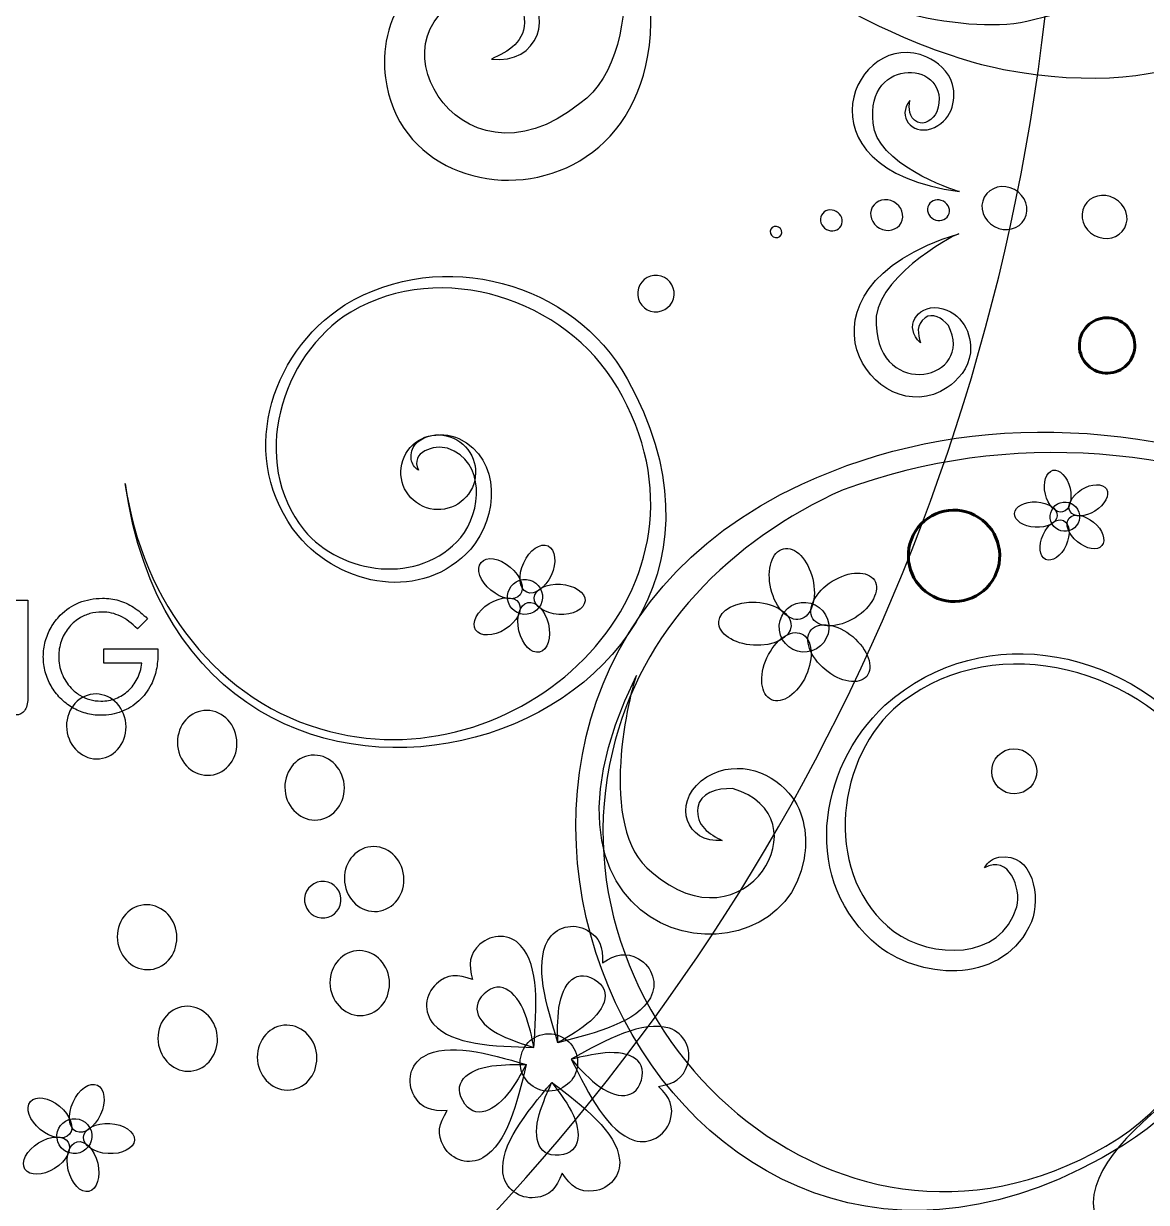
# Model space of a CAD drawing. Header units: millimetres. Extents: x -96 to 58, y -5 to 152.
# Drawn here: x 9.32 to 38.69, y 35.91 to 66.74 of the extents above; entities that cross this region are included whole.
import ezdxf

# ---------------------------------------------------------------- set-up
doc = ezdxf.new("R2010")
doc.units = ezdxf.units.MM
doc.header["$MEASUREMENT"] = 0
doc.layers.add('Capa 1', color=7, linetype='Continuous')

msp = doc.modelspace()

# ---------------------------------------------------------------- linework, layer by layer
at = {"layer": 'Capa 1', "color": 250, "lineweight": 9}
msp.add_open_spline([(-95.1806, 149.5), (-95.1806, 149.5), (57.2195, 149.5), (57.2195, 149.5), (57.2195, 149.5), (57.2195, 149.5), (57.2195, -2.9001), (57.2195, -2.9001), (57.2195, -2.9001), (57.2195, -2.9001), (-95.1806, -2.9001), (-95.1806, -2.9001), (-95.1806, -2.9001), (-95.1806, -2.9001), (-95.1806, 149.5), (-95.1806, 149.5)], degree=3, knots=[0, 0, 0, 0, 0.2, 0.2, 0.2, 0.2, 0.4, 0.4, 0.4, 0.4, 0.6, 0.6, 0.6, 0.6, 1, 1, 1, 1], dxfattribs=at)
at = {"layer": 'Capa 1', "color": 7}
msp.add_open_spline([(-18.9806, 128.6859), (11.6082, 128.6859), (36.4054, 103.8887), (36.4054, 73.2999), (36.4054, 73.2999), (36.4054, 42.7112), (11.6082, 17.9139), (-18.9806, 17.9139), (-18.9806, 17.9139), (-49.5694, 17.9139), (-74.3666, 42.7111), (-74.3666, 73.2999), (-74.3666, 73.2999), (-74.3666, 103.8888), (-49.5694, 128.6859), (-18.9806, 128.6859)], degree=3, knots=[0, 0, 0, 0, 0.2, 0.2, 0.2, 0.2, 0.4, 0.4, 0.4, 0.4, 0.6, 0.6, 0.6, 0.6, 1, 1, 1, 1], dxfattribs=at)
at = {"layer": 'Capa 1'}
for points, knots in [([(28.5522, 68.6209), (30.8117, 67.2185), (33.8133, 66.4355), (35.5639, 66.7952), (35.5639, 66.7952), (42.5487, 68.2284), (43.7646, 77.5136), (39.0615, 77.2298), (39.0615, 77.2298), (41.3793, 77.9328), (42.8242, 75.5624), (42.4718, 73.8506), (42.4718, 73.8506), (44.1614, 74.852), (44.0851, 72.739), (42.6399, 71.144), (42.6399, 71.144), (44.752, 70.8015), (43.6659, 68.3347), (40.8142, 68.3502), (40.8142, 68.3502), (42.8603, 66.5153), (39.4991, 64.6585), (34.9558, 65.546), (34.9558, 65.546), (32.9649, 65.9346), (30.4153, 67.1507), (28.5522, 68.6209)], [0, 0, 0, 0, 0.125, 0.125, 0.125, 0.125, 0.25, 0.25, 0.25, 0.25, 0.375, 0.375, 0.375, 0.375, 0.5, 0.5, 0.5, 0.5, 0.625, 0.625, 0.625, 0.625, 0.75, 0.75, 0.75, 0.75, 1, 1, 1, 1]), ([(21.5583, 65.8152), (21.9927, 66.0083), (22.4787, 66.269), (22.4212, 66.8851), (22.4212, 66.8851), (22.3768, 67.3731), (21.8201, 67.5689), (21.2861, 67.5694), (21.2861, 67.5694), (18.0846, 66.7909), (20.6473, 62.0458), (23.8762, 64.6574), (23.8762, 64.6574), (25.8438, 66.0225), (24.8387, 70.7977), (24.6632, 71.2347), (24.6632, 71.2347), (28.8655, 61.7212), (19.3706, 60.6869), (18.789, 65.3245), (18.789, 65.3245), (18.7049, 65.9956), (18.8039, 66.8785), (19.3886, 67.4996), (19.3886, 67.4996), (20.0942, 68.249), (21.3422, 68.6106), (22.351, 67.789), (22.351, 67.789), (23.2509, 66.9633), (22.7875, 65.6693), (21.5583, 65.8152)], [0, 0, 0, 0, 0.1111111, 0.1111111, 0.1111111, 0.1111111, 0.2222222, 0.2222222, 0.2222222, 0.2222222, 0.3333333, 0.3333333, 0.3333333, 0.3333333, 0.4444444, 0.4444444, 0.4444444, 0.4444444, 0.5555556, 0.5555556, 0.5555556, 0.5555556, 0.6666667, 0.6666667, 0.6666667, 0.6666667, 0.7777778, 0.7777778, 0.7777778, 0.7777778, 1, 1, 1, 1]), ([(32.504, 64.7307), (32.4763, 64.5261), (32.4627, 64.2867), (32.7037, 64.1679), (32.7037, 64.1679), (32.8947, 64.0739), (33.0935, 64.2353), (33.2148, 64.4327), (33.2148, 64.4327), (33.6542, 65.7957), (31.3147, 65.9247), (31.548, 64.1356), (31.548, 64.1356), (31.6067, 63.0966), (33.6032, 62.3838), (33.805, 62.3497), (33.805, 62.3497), (29.3275, 62.9551), (31.1018, 66.7062), (32.9506, 65.8679), (32.9506, 65.8679), (33.2188, 65.7461), (33.5233, 65.5091), (33.6201, 65.1516), (33.6201, 65.1516), (33.7377, 64.7198), (33.588, 64.1757), (33.0548, 63.9891), (33.0548, 63.9891), (32.5439, 63.8433), (32.1704, 64.3088), (32.504, 64.7307)], [0, 0, 0, 0, 0.1111111, 0.1111111, 0.1111111, 0.1111111, 0.2222222, 0.2222222, 0.2222222, 0.2222222, 0.3333333, 0.3333333, 0.3333333, 0.3333333, 0.4444444, 0.4444444, 0.4444444, 0.4444444, 0.5555556, 0.5555556, 0.5555556, 0.5555556, 0.6666667, 0.6666667, 0.6666667, 0.6666667, 0.7777778, 0.7777778, 0.7777778, 0.7777778, 1, 1, 1, 1]), ([(35.2431, 62.4009), (35.5344, 62.2419), (35.6526, 61.8973), (35.5075, 61.6305), (35.5075, 61.6305), (35.3626, 61.3642), (35.0087, 61.2762), (34.7173, 61.4348), (34.7173, 61.4348), (34.4261, 61.593), (34.3075, 61.9379), (34.4529, 62.2043), (34.4529, 62.2043), (34.5981, 62.4715), (34.9517, 62.5589), (35.2431, 62.4009)], [0, 0, 0, 0, 0.2, 0.2, 0.2, 0.2, 0.4, 0.4, 0.4, 0.4, 0.6, 0.6, 0.6, 0.6, 1, 1, 1, 1]), ([(37.8602, 62.1691), (38.1513, 62.0105), (38.2693, 61.6657), (38.1239, 61.3993), (38.1239, 61.3993), (37.979, 61.1326), (37.6254, 61.0444), (37.3341, 61.2032), (37.3341, 61.2032), (37.0427, 61.3618), (36.9248, 61.7064), (37.0698, 61.9734), (37.0698, 61.9734), (37.2148, 62.2399), (37.5687, 62.3274), (37.8602, 62.1691)], [0, 0, 0, 0, 0.2, 0.2, 0.2, 0.2, 0.4, 0.4, 0.4, 0.4, 0.6, 0.6, 0.6, 0.6, 1, 1, 1, 1]), ([(32.0873, 62.0798), (32.2947, 61.9667), (32.3794, 61.7207), (32.2755, 61.5298), (32.2755, 61.5298), (32.172, 61.3398), (31.9195, 61.2771), (31.7117, 61.3898), (31.7117, 61.3898), (31.5039, 61.5035), (31.4194, 61.7493), (31.5228, 61.9396), (31.5228, 61.9396), (31.6268, 62.1304), (31.8791, 62.1929), (32.0873, 62.0798)], [0, 0, 0, 0, 0.2, 0.2, 0.2, 0.2, 0.4, 0.4, 0.4, 0.4, 0.6, 0.6, 0.6, 0.6, 1, 1, 1, 1]), ([(33.382, 62.097), (33.5233, 62.0205), (33.5806, 61.8532), (33.5104, 61.7233), (33.5104, 61.7233), (33.4402, 61.5936), (33.2683, 61.5513), (33.1269, 61.6279), (33.1269, 61.6279), (32.9857, 61.7053), (32.928, 61.8724), (32.9984, 62.0018), (32.9984, 62.0018), (33.0688, 62.1314), (33.2406, 62.1738), (33.382, 62.097)], [0, 0, 0, 0, 0.2, 0.2, 0.2, 0.2, 0.4, 0.4, 0.4, 0.4, 0.6, 0.6, 0.6, 0.6, 1, 1, 1, 1]), ([(30.579, 61.8307), (30.7203, 61.7538), (30.7778, 61.5865), (30.7074, 61.4568), (30.7074, 61.4568), (30.6368, 61.3275), (30.4653, 61.2845), (30.3239, 61.3618), (30.3239, 61.3618), (30.1826, 61.4386), (30.1247, 61.6059), (30.1954, 61.7353), (30.1954, 61.7353), (30.2659, 61.8651), (30.4376, 61.9076), (30.579, 61.8307)], [0, 0, 0, 0, 0.2, 0.2, 0.2, 0.2, 0.4, 0.4, 0.4, 0.4, 0.6, 0.6, 0.6, 0.6, 1, 1, 1, 1]), ([(29.0719, 61.42), (29.1484, 61.3781), (29.1794, 61.2877), (29.1413, 61.2182), (29.1413, 61.2182), (29.1033, 61.1481), (29.0105, 61.1251), (28.9341, 61.1666), (28.9341, 61.1666), (28.8581, 61.2082), (28.8271, 61.2982), (28.8652, 61.3684), (28.8652, 61.3684), (28.9033, 61.4384), (28.9954, 61.4611), (29.0719, 61.42)], [0, 0, 0, 0, 0.2, 0.2, 0.2, 0.2, 0.4, 0.4, 0.4, 0.4, 0.6, 0.6, 0.6, 0.6, 1, 1, 1, 1]), ([(32.7836, 58.3937), (32.7167, 58.6136), (32.6578, 58.8742), (32.9017, 59.0485), (32.9017, 59.0485), (33.0941, 59.1868), (33.3421, 59.045), (33.5116, 58.8498), (33.5116, 58.8498), (34.2413, 57.4313), (31.6931, 56.8656), (31.6249, 58.8751), (31.6249, 58.8751), (31.5009, 60.0275), (33.5674, 61.1732), (33.7826, 61.2474), (33.7826, 61.2474), (28.9698, 59.7698), (31.6001, 55.9676), (33.4815, 57.2248), (33.4815, 57.2248), (33.7538, 57.4067), (34.0454, 57.7228), (34.0877, 58.1335), (34.0877, 58.1335), (34.1382, 58.6293), (33.8753, 59.2005), (33.2549, 59.3092), (33.2549, 59.3092), (32.6674, 59.3771), (32.3405, 58.7969), (32.7836, 58.3937)], [0, 0, 0, 0, 0.1111111, 0.1111111, 0.1111111, 0.1111111, 0.2222222, 0.2222222, 0.2222222, 0.2222222, 0.3333333, 0.3333333, 0.3333333, 0.3333333, 0.4444444, 0.4444444, 0.4444444, 0.4444444, 0.5555556, 0.5555556, 0.5555556, 0.5555556, 0.6666667, 0.6666667, 0.6666667, 0.6666667, 0.7777778, 0.7777778, 0.7777778, 0.7777778, 1, 1, 1, 1]), ([(19.6512, 55.0658), (19.4234, 55.536), (20.0661, 55.7406), (20.4146, 55.6347), (20.4146, 55.6347), (21.4176, 55.2899), (21.3073, 53.977), (20.7586, 53.3002), (20.7586, 53.3002), (19.6766, 52.0448), (17.6451, 52.3225), (16.6586, 53.4957), (16.6586, 53.4957), (15.2236, 55.3056), (16.0363, 58.0442), (17.8803, 59.1999), (17.8803, 59.1999), (20.2602, 60.5988), (23.4941, 59.5422), (24.8547, 57.2297), (24.8547, 57.2297), (27.8976, 52.0438), (22.3937, 46.8965), (17.33, 48.2328), (17.33, 48.2328), (14.429, 48.9526), (12.41, 51.6334), (11.9836, 54.7108), (11.9836, 54.7108), (13.6639, 42.7724), (30.3431, 48.0488), (25.1094, 57.4564), (25.1094, 57.4564), (23.6992, 59.9912), (20.2755, 60.9256), (17.729, 59.3859), (17.729, 59.3859), (15.707, 58.084), (14.9194, 55.3362), (16.5018, 53.3523), (16.5018, 53.3523), (17.6392, 52.0063), (19.7615, 51.6039), (21.02, 52.9994), (21.02, 52.9994), (21.7321, 53.8378), (21.8436, 55.34), (20.7079, 55.8958), (20.7079, 55.8958), (20.2693, 56.0935), (19.3969, 56.003), (19.4648, 55.3471), (19.4648, 55.3471), (19.4832, 55.2261), (19.5437, 55.1272), (19.6512, 55.0658)], [0, 0, 0, 0, 0.0666667, 0.0666667, 0.0666667, 0.0666667, 0.1333333, 0.1333333, 0.1333333, 0.1333333, 0.2, 0.2, 0.2, 0.2, 0.2666667, 0.2666667, 0.2666667, 0.2666667, 0.3333333, 0.3333333, 0.3333333, 0.3333333, 0.4, 0.4, 0.4, 0.4, 0.4666667, 0.4666667, 0.4666667, 0.4666667, 0.5333333, 0.5333333, 0.5333333, 0.5333333, 0.6, 0.6, 0.6, 0.6, 0.6666667, 0.6666667, 0.6666667, 0.6666667, 0.7333333, 0.7333333, 0.7333333, 0.7333333, 0.8, 0.8, 0.8, 0.8, 0.8666667, 0.8666667, 0.8666667, 0.8666667, 1, 1, 1, 1]), ([(25.3868, 59.7257), (25.4109, 59.9885), (25.6429, 60.1821), (25.9059, 60.1583), (25.9059, 60.1583), (26.1687, 60.1345), (26.3624, 59.9022), (26.3386, 59.6389), (26.3386, 59.6389), (26.3146, 59.3763), (26.0822, 59.1827), (25.8195, 59.2065), (25.8195, 59.2065), (25.5569, 59.2302), (25.3632, 59.4626), (25.3868, 59.7257)], [0, 0, 0, 0, 0.2, 0.2, 0.2, 0.2, 0.4, 0.4, 0.4, 0.4, 0.6, 0.6, 0.6, 0.6, 1, 1, 1, 1]), ([(57.2195, 42.4487), (48.8294, 54.3333), (37.9067, 58.4929), (29.6814, 54.7006), (29.6814, 54.7006), (17.486, 49.04), (26.0796, 29.9416), (38.0956, 37.4128), (38.0956, 37.4128), (41.5221, 39.543), (42.6433, 44.2145), (40.3228, 47.6426), (40.3228, 47.6426), (38.3702, 50.359), (34.4967, 51.257), (31.8534, 48.918), (31.8534, 48.918), (30.0645, 47.2414), (29.6565, 44.2641), (31.6845, 42.6156), (31.6845, 42.6156), (32.8994, 41.6862), (34.9947, 41.6376), (35.687, 43.2541), (35.687, 43.2541), (35.9304, 43.8787), (35.742, 45.0841), (34.8353, 44.9436), (34.8353, 44.9436), (34.6684, 44.909), (34.535, 44.8179), (34.4575, 44.6633), (34.4575, 44.6633), (35.095, 45.0143), (35.4254, 44.1353), (35.3032, 43.6439), (35.3032, 43.6439), (34.8951, 42.2258), (33.0634, 42.2859), (32.0831, 42.9999), (32.0831, 42.9999), (30.2624, 44.4141), (30.5174, 47.3559), (32.0771, 48.8106), (32.0771, 48.8106), (34.489, 50.9336), (38.3669, 50.0015), (40.1033, 47.5222), (40.1033, 47.5222), (42.2175, 44.3148), (41.0881, 39.6474), (37.9717, 37.5926), (37.9717, 37.5926), (30.8031, 33.0315), (22.9663, 40.4731), (24.7279, 47.7039), (24.7279, 47.7039), (25.4444, 50.8685), (27.8297, 53.2447), (30.7572, 54.5483), (30.7572, 54.5483), (39.4229, 57.7246), (49.5441, 53.1005), (57.2195, 41.3661), (57.2195, 41.3661), (57.2195, 41.3661), (57.2195, 42.4487), (57.2195, 42.4487)], [0, 0, 0, 0, 0.0555556, 0.0555556, 0.0555556, 0.0555556, 0.1111111, 0.1111111, 0.1111111, 0.1111111, 0.1666667, 0.1666667, 0.1666667, 0.1666667, 0.2222222, 0.2222222, 0.2222222, 0.2222222, 0.2777778, 0.2777778, 0.2777778, 0.2777778, 0.3333333, 0.3333333, 0.3333333, 0.3333333, 0.3888889, 0.3888889, 0.3888889, 0.3888889, 0.4444444, 0.4444444, 0.4444444, 0.4444444, 0.5, 0.5, 0.5, 0.5, 0.5555556, 0.5555556, 0.5555556, 0.5555556, 0.6111111, 0.6111111, 0.6111111, 0.6111111, 0.6666667, 0.6666667, 0.6666667, 0.6666667, 0.7222222, 0.7222222, 0.7222222, 0.7222222, 0.7777778, 0.7777778, 0.7777778, 0.7777778, 0.8333333, 0.8333333, 0.8333333, 0.8333333, 0.8888889, 0.8888889, 0.8888889, 0.8888889, 1, 1, 1, 1]), ([(21.0159, 54.5235), (21.2844, 54.9918), (21.1221, 55.5889), (20.6536, 55.8571), (20.6536, 55.8571), (20.1861, 56.1259), (19.5884, 55.9636), (19.3202, 55.4956), (19.3202, 55.4956), (19.0519, 55.0275), (19.2134, 54.4298), (19.6817, 54.1617), (19.6817, 54.1617), (20.1502, 53.8932), (20.7474, 54.0551), (21.0159, 54.5235)], [0, 0, 0, 0, 0.2, 0.2, 0.2, 0.2, 0.4, 0.4, 0.4, 0.4, 0.6, 0.6, 0.6, 0.6, 1, 1, 1, 1]), ([(36.2433, 55.0593), (36.0651, 55.0173), (35.9784, 54.7395), (36.0493, 54.4393), (36.0493, 54.4393), (36.1207, 54.139), (36.3229, 53.9298), (36.5012, 53.9722), (36.5012, 53.9722), (36.6796, 54.0146), (36.7656, 54.2921), (36.6947, 54.5921), (36.6947, 54.5921), (36.6237, 54.8922), (36.4214, 55.1015), (36.2433, 55.0593)], [0, 0, 0, 0, 0.2, 0.2, 0.2, 0.2, 0.4, 0.4, 0.4, 0.4, 0.6, 0.6, 0.6, 0.6, 1, 1, 1, 1]), ([(37.6459, 54.5712), (37.5491, 54.7264), (37.2577, 54.7197), (36.9963, 54.5564), (36.9963, 54.5564), (36.7351, 54.3926), (36.6013, 54.1342), (36.6984, 53.9791), (36.6984, 53.9791), (36.7959, 53.8237), (37.0859, 53.8305), (37.3478, 53.9939), (37.3478, 53.9939), (37.6098, 54.1572), (37.7427, 54.4158), (37.6459, 54.5712)], [0, 0, 0, 0, 0.2, 0.2, 0.2, 0.2, 0.4, 0.4, 0.4, 0.4, 0.6, 0.6, 0.6, 0.6, 1, 1, 1, 1]), ([(36.4395, 54.2115), (36.2383, 54.1446), (36.1297, 53.927), (36.1964, 53.7258), (36.1964, 53.7258), (36.2638, 53.5248), (36.4814, 53.4164), (36.6826, 53.483), (36.6826, 53.483), (36.8837, 53.5506), (36.9923, 53.7684), (36.925, 53.9691), (36.925, 53.9691), (36.8583, 54.1706), (36.6406, 54.279), (36.4395, 54.2115)], [0, 0, 0, 0, 0.2, 0.2, 0.2, 0.2, 0.4, 0.4, 0.4, 0.4, 0.6, 0.6, 0.6, 0.6, 1, 1, 1, 1]), ([(35.2443, 53.9335), (35.2344, 53.7508), (35.4749, 53.5879), (35.7828, 53.5692), (35.7828, 53.5692), (36.0908, 53.5515), (36.3486, 53.6848), (36.3598, 53.8674), (36.3598, 53.8674), (36.3708, 54.0503), (36.1297, 54.2132), (35.8212, 54.2318), (35.8212, 54.2318), (35.5139, 54.2499), (35.2554, 54.1162), (35.2443, 53.9335)], [0, 0, 0, 0, 0.2, 0.2, 0.2, 0.2, 0.4, 0.4, 0.4, 0.4, 0.6, 0.6, 0.6, 0.6, 1, 1, 1, 1]), ([(36.0572, 52.7293), (36.2237, 52.6531), (36.4626, 52.8185), (36.5911, 53.0993), (36.5911, 53.0993), (36.7194, 53.3796), (36.6884, 53.6691), (36.5218, 53.7452), (36.5218, 53.7452), (36.3555, 53.8213), (36.1163, 53.6559), (35.988, 53.3751), (35.988, 53.3751), (35.8596, 53.0944), (35.8907, 52.8054), (36.0572, 52.7293)], [0, 0, 0, 0, 0.2, 0.2, 0.2, 0.2, 0.4, 0.4, 0.4, 0.4, 0.6, 0.6, 0.6, 0.6, 1, 1, 1, 1]), ([(37.527, 53.0894), (37.6446, 53.2296), (37.5478, 53.504), (37.3111, 53.7018), (37.3111, 53.7018), (37.0747, 53.8996), (36.7871, 53.9459), (36.6695, 53.805), (36.6695, 53.805), (36.5523, 53.6648), (36.6489, 53.3901), (36.8859, 53.1929), (36.8859, 53.1929), (37.1227, 52.9948), (37.4096, 52.9482), (37.527, 53.0894)], [0, 0, 0, 0, 0.2, 0.2, 0.2, 0.2, 0.4, 0.4, 0.4, 0.4, 0.6, 0.6, 0.6, 0.6, 1, 1, 1, 1]), ([(23.0404, 53.081), (22.8419, 53.1723), (22.5568, 52.9745), (22.404, 52.6405), (22.404, 52.6405), (22.251, 52.306), (22.2878, 51.9613), (22.4866, 51.8703), (22.4866, 51.8703), (22.6849, 51.7797), (22.9695, 51.9771), (23.1229, 52.3114), (23.1229, 52.3114), (23.2758, 52.6458), (23.2391, 52.9903), (23.0404, 53.081)], [0, 0, 0, 0, 0.2, 0.2, 0.2, 0.2, 0.4, 0.4, 0.4, 0.4, 0.6, 0.6, 0.6, 0.6, 1, 1, 1, 1]), ([(29.1993, 53.0104), (28.8971, 52.9391), (28.7501, 52.4682), (28.8706, 51.9593), (28.8706, 51.9593), (28.9908, 51.4506), (29.3342, 51.0962), (29.6359, 51.1678), (29.6359, 51.1678), (29.9382, 51.2393), (30.0856, 51.7098), (29.9644, 52.2187), (29.9644, 52.2187), (29.8443, 52.7275), (29.5011, 53.0818), (29.1993, 53.0104)], [0, 0, 0, 0, 0.2, 0.2, 0.2, 0.2, 0.4, 0.4, 0.4, 0.4, 0.6, 0.6, 0.6, 0.6, 1, 1, 1, 1]), ([(21.2885, 52.6523), (21.1486, 52.4849), (21.2637, 52.158), (21.546, 51.9222), (21.546, 51.9222), (21.8281, 51.6867), (22.1702, 51.6316), (22.3104, 51.7991), (22.3104, 51.7991), (22.4501, 51.9665), (22.3347, 52.2931), (22.0528, 52.5292), (22.0528, 52.5292), (21.7708, 52.7644), (21.428, 52.82), (21.2885, 52.6523)], [0, 0, 0, 0, 0.2, 0.2, 0.2, 0.2, 0.4, 0.4, 0.4, 0.4, 0.6, 0.6, 0.6, 0.6, 1, 1, 1, 1]), ([(31.577, 52.1831), (31.4125, 52.4465), (30.9192, 52.435), (30.4759, 52.1582), (30.4759, 52.1582), (30.0323, 51.881), (29.8065, 51.4428), (29.9708, 51.1794), (29.9708, 51.1794), (30.135, 50.9163), (30.6281, 50.9276), (31.0717, 51.2047), (31.0717, 51.2047), (31.5154, 51.4817), (31.7418, 51.9199), (31.577, 52.1831)], [0, 0, 0, 0, 0.2, 0.2, 0.2, 0.2, 0.4, 0.4, 0.4, 0.4, 0.6, 0.6, 0.6, 0.6, 1, 1, 1, 1]), ([(22.5847, 51.3144), (22.8246, 51.3947), (22.954, 51.6537), (22.8739, 51.8935), (22.8739, 51.8935), (22.7939, 52.1331), (22.5345, 52.2624), (22.2949, 52.1826), (22.2949, 52.1826), (22.0554, 52.1022), (21.9257, 51.8429), (22.0056, 51.6033), (22.0056, 51.6033), (22.0861, 51.3639), (22.3453, 51.2345), (22.5847, 51.3144)], [0, 0, 0, 0, 0.2, 0.2, 0.2, 0.2, 0.4, 0.4, 0.4, 0.4, 0.6, 0.6, 0.6, 0.6, 1, 1, 1, 1]), ([(24.0085, 51.6466), (24.0214, 51.8641), (23.734, 52.0581), (23.367, 52.0801), (23.367, 52.0801), (23.0003, 52.1017), (22.6919, 51.9428), (22.6796, 51.7244), (22.6796, 51.7244), (22.6667, 51.5069), (22.954, 51.3128), (23.3206, 51.2908), (23.3206, 51.2908), (23.688, 51.2693), (23.9958, 51.4284), (24.0085, 51.6466)], [0, 0, 0, 0, 0.2, 0.2, 0.2, 0.2, 0.4, 0.4, 0.4, 0.4, 0.6, 0.6, 0.6, 0.6, 1, 1, 1, 1]), ([(21.1472, 50.8862), (21.2625, 50.7011), (21.6092, 50.709), (21.9209, 50.9036), (21.9209, 50.9036), (22.2326, 51.0985), (22.3916, 51.4067), (22.276, 51.5916), (22.276, 51.5916), (22.1602, 51.7769), (21.8139, 51.7691), (21.5018, 51.5741), (21.5018, 51.5741), (21.1902, 51.3795), (21.0311, 51.0713), (21.1472, 50.8862)], [0, 0, 0, 0, 0.2, 0.2, 0.2, 0.2, 0.4, 0.4, 0.4, 0.4, 0.6, 0.6, 0.6, 0.6, 1, 1, 1, 1]), ([(22.8184, 50.3046), (23.0309, 50.355), (23.1338, 50.6858), (23.0497, 51.0432), (23.0497, 51.0432), (22.9647, 51.4011), (22.7234, 51.65), (22.511, 51.5996), (22.511, 51.5996), (22.2988, 51.5499), (22.1953, 51.219), (22.2801, 50.8609), (22.2801, 50.8609), (22.365, 50.5032), (22.6061, 50.2542), (22.8184, 50.3046)], [0, 0, 0, 0, 0.2, 0.2, 0.2, 0.2, 0.4, 0.4, 0.4, 0.4, 0.6, 0.6, 0.6, 0.6, 1, 1, 1, 1]), ([(27.5063, 51.1016), (27.4878, 50.7921), (27.8961, 50.5155), (28.4184, 50.4852), (28.4184, 50.4852), (28.9404, 50.4543), (29.3783, 50.6806), (29.397, 50.9906), (29.397, 50.9906), (29.4154, 51.3007), (29.0066, 51.5764), (28.4845, 51.6076), (28.4845, 51.6076), (27.9628, 51.6383), (27.5244, 51.4116), (27.5063, 51.1016)], [0, 0, 0, 0, 0.2, 0.2, 0.2, 0.2, 0.4, 0.4, 0.4, 0.4, 0.6, 0.6, 0.6, 0.6, 1, 1, 1, 1]), ([(29.5316, 51.5739), (29.1907, 51.4601), (29.0066, 51.091), (29.1201, 50.7504), (29.1201, 50.7504), (29.2345, 50.4092), (29.603, 50.2253), (29.9436, 50.3392), (29.9436, 50.3392), (30.285, 50.4531), (30.4687, 50.822), (30.3551, 51.1629), (30.3551, 51.1629), (30.2411, 51.5039), (29.872, 51.6875), (29.5316, 51.5739)], [0, 0, 0, 0, 0.2, 0.2, 0.2, 0.2, 0.4, 0.4, 0.4, 0.4, 0.6, 0.6, 0.6, 0.6, 1, 1, 1, 1]), ([(28.8834, 49.0606), (29.1657, 48.9314), (29.5712, 49.2124), (29.7885, 49.6878), (29.7885, 49.6878), (30.0066, 50.1636), (29.9536, 50.6537), (29.6714, 50.7828), (29.6714, 50.7828), (29.3891, 50.9119), (28.9837, 50.6314), (28.7659, 50.156), (28.7659, 50.156), (28.5484, 49.6801), (28.601, 49.1898), (28.8834, 49.0606)], [0, 0, 0, 0, 0.2, 0.2, 0.2, 0.2, 0.4, 0.4, 0.4, 0.4, 0.6, 0.6, 0.6, 0.6, 1, 1, 1, 1]), ([(31.3755, 49.6707), (31.5747, 49.9088), (31.4104, 50.3739), (31.0093, 50.7092), (31.0093, 50.7092), (30.6083, 51.0445), (30.1213, 51.1231), (29.9218, 50.8847), (29.9218, 50.8847), (29.7233, 50.6463), (29.8869, 50.1812), (30.2885, 49.846), (30.2885, 49.846), (30.6897, 49.511), (31.1768, 49.432), (31.3755, 49.6707)], [0, 0, 0, 0, 0.2, 0.2, 0.2, 0.2, 0.4, 0.4, 0.4, 0.4, 0.6, 0.6, 0.6, 0.6, 1, 1, 1, 1]), ([(27.5989, 45.3774), (27.2668, 45.5414), (26.8965, 45.76), (26.9614, 46.238), (26.9614, 46.238), (27.0117, 46.6161), (27.4514, 46.7506), (27.8669, 46.7339), (27.8669, 46.7339), (30.3343, 46.0254), (28.1874, 42.4141), (25.7574, 44.5506), (25.7574, 44.5506), (24.2694, 45.6759), (25.205, 49.3607), (25.3555, 49.6956), (25.3555, 49.6956), (21.7798, 42.4244), (29.1377, 41.3156), (29.7387, 44.9066), (29.7387, 44.9066), (29.8258, 45.4266), (29.7765, 46.1169), (29.3414, 46.6189), (29.3414, 46.6189), (28.816, 47.2246), (27.8566, 47.5465), (27.0452, 46.9392), (27.0452, 46.9392), (26.3179, 46.3255), (26.6377, 45.3029), (27.5989, 45.3774)], [0, 0, 0, 0, 0.1111111, 0.1111111, 0.1111111, 0.1111111, 0.2222222, 0.2222222, 0.2222222, 0.2222222, 0.3333333, 0.3333333, 0.3333333, 0.3333333, 0.4444444, 0.4444444, 0.4444444, 0.4444444, 0.5555556, 0.5555556, 0.5555556, 0.5555556, 0.6666667, 0.6666667, 0.6666667, 0.6666667, 0.7777778, 0.7777778, 0.7777778, 0.7777778, 1, 1, 1, 1]), ([(11.9995, 48.4398), (12.0474, 47.9739), (11.7391, 47.5596), (11.3115, 47.5162), (11.3115, 47.5162), (10.8843, 47.4729), (10.4996, 47.8158), (10.4518, 48.2826), (10.4518, 48.2826), (10.4047, 48.749), (10.7125, 49.163), (11.1398, 49.2061), (11.1398, 49.2061), (11.5671, 49.2499), (11.9527, 48.9065), (11.9995, 48.4398)], [0, 0, 0, 0, 0.2, 0.2, 0.2, 0.2, 0.4, 0.4, 0.4, 0.4, 0.6, 0.6, 0.6, 0.6, 1, 1, 1, 1]), ([(14.9009, 48.0099), (14.9483, 47.5433), (14.6403, 47.1298), (14.213, 47.0863), (14.213, 47.0863), (13.7852, 47.0429), (13.4002, 47.386), (13.353, 47.8524), (13.353, 47.8524), (13.3055, 48.3192), (13.6137, 48.7327), (14.041, 48.7763), (14.041, 48.7763), (14.4684, 48.8202), (14.8535, 48.4763), (14.9009, 48.0099)], [0, 0, 0, 0, 0.2, 0.2, 0.2, 0.2, 0.4, 0.4, 0.4, 0.4, 0.6, 0.6, 0.6, 0.6, 1, 1, 1, 1]), ([(34.9178, 46.6911), (35.1917, 46.5156), (35.5562, 46.5951), (35.7316, 46.8693), (35.7316, 46.8693), (35.9075, 47.143), (35.8272, 47.5076), (35.5536, 47.683), (35.5536, 47.683), (35.28, 47.8582), (34.9151, 47.7786), (34.7394, 47.505), (34.7394, 47.505), (34.5642, 47.2311), (34.6437, 46.8662), (34.9178, 46.6911)], [0, 0, 0, 0, 0.2, 0.2, 0.2, 0.2, 0.4, 0.4, 0.4, 0.4, 0.6, 0.6, 0.6, 0.6, 1, 1, 1, 1]), ([(17.7099, 46.8406), (17.7575, 46.3741), (17.4493, 45.9601), (17.022, 45.9166), (17.022, 45.9166), (16.5947, 45.8735), (16.2092, 46.2159), (16.1618, 46.6827), (16.1618, 46.6827), (16.1145, 47.1496), (16.4222, 47.5634), (16.8497, 47.6063), (16.8497, 47.6063), (17.2774, 47.6501), (17.6623, 47.3069), (17.7099, 46.8406)], [0, 0, 0, 0, 0.2, 0.2, 0.2, 0.2, 0.4, 0.4, 0.4, 0.4, 0.6, 0.6, 0.6, 0.6, 1, 1, 1, 1]), ([(19.2665, 44.449), (19.3136, 43.9826), (19.006, 43.5686), (18.5784, 43.5251), (18.5784, 43.5251), (18.1512, 43.4813), (17.7659, 43.8247), (17.7183, 44.2913), (17.7183, 44.2913), (17.671, 44.7582), (17.9791, 45.1716), (18.4064, 45.2151), (18.4064, 45.2151), (18.8338, 45.2586), (19.2189, 44.9155), (19.2665, 44.449)], [0, 0, 0, 0, 0.2, 0.2, 0.2, 0.2, 0.4, 0.4, 0.4, 0.4, 0.6, 0.6, 0.6, 0.6, 1, 1, 1, 1]), ([(16.6726, 43.8718), (16.6966, 44.1346), (16.9291, 44.3284), (17.1923, 44.3044), (17.1923, 44.3044), (17.4555, 44.2807), (17.6488, 44.0483), (17.6248, 43.7853), (17.6248, 43.7853), (17.6011, 43.5226), (17.3686, 43.3285), (17.1059, 43.3528), (17.1059, 43.3528), (16.8432, 43.3764), (16.6488, 43.6093), (16.6726, 43.8718)], [0, 0, 0, 0, 0.2, 0.2, 0.2, 0.2, 0.4, 0.4, 0.4, 0.4, 0.6, 0.6, 0.6, 0.6, 1, 1, 1, 1]), ([(13.3279, 42.9276), (13.3755, 42.4608), (13.0673, 42.0469), (12.6398, 42.0034), (12.6398, 42.0034), (12.2126, 41.9599), (11.8276, 42.303), (11.7798, 42.7698), (11.7798, 42.7698), (11.7326, 43.2365), (12.0405, 43.6499), (12.4678, 43.6931), (12.4678, 43.6931), (12.8952, 43.7372), (13.2806, 43.394), (13.3279, 42.9276)], [0, 0, 0, 0, 0.2, 0.2, 0.2, 0.2, 0.4, 0.4, 0.4, 0.4, 0.6, 0.6, 0.6, 0.6, 1, 1, 1, 1]), ([(24.4678, 42.1754), (24.4801, 42.5904), (24.4025, 42.8448), (24.0673, 43.032), (24.0673, 43.032), (23.6976, 43.2392), (23.2368, 43.119), (23.0379, 42.7638), (23.0379, 42.7638), (22.6791, 42.1213), (22.9892, 41.1041), (23.3001, 40.0865), (23.3001, 40.0865), (24.3296, 40.3544), (25.3587, 40.6225), (25.7182, 41.2653), (25.7182, 41.2653), (25.9165, 41.62), (25.7776, 42.0758), (25.4076, 42.2828), (25.4076, 42.2828), (25.0727, 42.47), (24.8152, 42.4032), (24.4678, 42.1754)], [0, 0, 0, 0, 0.1428571, 0.1428571, 0.1428571, 0.1428571, 0.2857143, 0.2857143, 0.2857143, 0.2857143, 0.4285714, 0.4285714, 0.4285714, 0.4285714, 0.5714286, 0.5714286, 0.5714286, 0.5714286, 0.7142857, 0.7142857, 0.7142857, 0.7142857, 1, 1, 1, 1]), ([(21.0632, 41.7393), (20.9582, 42.1409), (20.9767, 42.4058), (21.2612, 42.664), (21.2612, 42.664), (21.5755, 42.9484), (22.0516, 42.9347), (22.3244, 42.6336), (22.3244, 42.6336), (22.819, 42.088), (22.7449, 41.0269), (22.6704, 39.9657), (22.6704, 39.9657), (21.6073, 39.9961), (20.544, 40.026), (20.0491, 40.5715), (20.0491, 40.5715), (19.7769, 40.873), (19.8093, 41.3483), (20.1238, 41.6325), (20.1238, 41.6325), (20.4078, 41.8908), (20.6739, 41.8832), (21.0632, 41.7393)], [0, 0, 0, 0, 0.1428571, 0.1428571, 0.1428571, 0.1428571, 0.2857143, 0.2857143, 0.2857143, 0.2857143, 0.4285714, 0.4285714, 0.4285714, 0.4285714, 0.5714286, 0.5714286, 0.5714286, 0.5714286, 0.7142857, 0.7142857, 0.7142857, 0.7142857, 1, 1, 1, 1]), ([(18.8905, 41.7264), (18.938, 41.2601), (18.6299, 40.8463), (18.2026, 40.8031), (18.2026, 40.8031), (17.7754, 40.7597), (17.3901, 41.1028), (17.3426, 41.5696), (17.3426, 41.5696), (17.2951, 42.0358), (17.6033, 42.4495), (18.0306, 42.4931), (18.0306, 42.4931), (18.4583, 42.5364), (18.8431, 42.1932), (18.8905, 41.7264)], [0, 0, 0, 0, 0.2, 0.2, 0.2, 0.2, 0.4, 0.4, 0.4, 0.4, 0.6, 0.6, 0.6, 0.6, 1, 1, 1, 1]), ([(24.2529, 41.746), (23.7131, 42.065), (23.3696, 41.5355), (23.3118, 40.8861), (23.3118, 40.8861), (23.2813, 40.5458), (23.294, 40.2227), (23.3001, 40.0865), (23.3001, 40.0865), (23.4183, 40.1577), (23.6913, 40.3106), (23.9615, 40.5049), (23.9615, 40.5049), (24.4956, 40.8892), (24.7814, 41.4333), (24.2529, 41.746)], [0, 0, 0, 0, 0.2, 0.2, 0.2, 0.2, 0.4, 0.4, 0.4, 0.4, 0.6, 0.6, 0.6, 0.6, 1, 1, 1, 1]), ([(21.3694, 41.3685), (21.8243, 41.8009), (22.2772, 41.3623), (22.4793, 40.7422), (22.4793, 40.7422), (22.5853, 40.4174), (22.6452, 40.0996), (22.6704, 39.9657), (22.6704, 39.9657), (22.5394, 40.0085), (22.2388, 40.0962), (21.9321, 40.2246), (21.9321, 40.2246), (21.3254, 40.4792), (20.9246, 40.9459), (21.3694, 41.3685)], [0, 0, 0, 0, 0.2, 0.2, 0.2, 0.2, 0.4, 0.4, 0.4, 0.4, 0.6, 0.6, 0.6, 0.6, 1, 1, 1, 1]), ([(14.3903, 40.2714), (14.4381, 39.805), (14.1297, 39.3913), (13.7022, 39.3477), (13.7022, 39.3477), (13.275, 39.3043), (12.8899, 39.6474), (12.8421, 40.1142), (12.8421, 40.1142), (12.795, 40.5806), (13.1031, 40.9943), (13.5304, 41.0378), (13.5304, 41.0378), (13.9577, 41.0813), (14.343, 40.7381), (14.3903, 40.2714)], [0, 0, 0, 0, 0.2, 0.2, 0.2, 0.2, 0.4, 0.4, 0.4, 0.4, 0.6, 0.6, 0.6, 0.6, 1, 1, 1, 1]), ([(16.9897, 39.7786), (17.0371, 39.3121), (16.729, 38.8981), (16.3014, 38.8547), (16.3014, 38.8547), (15.8741, 38.8112), (15.4889, 39.154), (15.4417, 39.6208), (15.4417, 39.6208), (15.394, 40.0876), (15.7021, 40.5011), (16.1296, 40.5447), (16.1296, 40.5447), (16.557, 40.5882), (16.9422, 40.245), (16.9897, 39.7786)], [0, 0, 0, 0, 0.2, 0.2, 0.2, 0.2, 0.4, 0.4, 0.4, 0.4, 0.6, 0.6, 0.6, 0.6, 1, 1, 1, 1]), ([(25.934, 38.9457), (26.2282, 38.6529), (26.3469, 38.415), (26.2328, 38.0484), (26.2328, 38.0484), (26.1063, 37.6442), (25.689, 37.4137), (25.3012, 37.5347), (25.3012, 37.5347), (24.5983, 37.754), (24.1235, 38.7061), (23.649, 39.6583), (23.649, 39.6583), (24.5806, 40.1721), (25.5121, 40.6854), (26.2152, 40.4662), (26.2152, 40.4662), (26.6034, 40.3452), (26.816, 39.9187), (26.6895, 39.5141), (26.6895, 39.5141), (26.5754, 39.1478), (26.3424, 39.0192), (25.934, 38.9457)], [0, 0, 0, 0, 0.1428571, 0.1428571, 0.1428571, 0.1428571, 0.2857143, 0.2857143, 0.2857143, 0.2857143, 0.4285714, 0.4285714, 0.4285714, 0.4285714, 0.5714286, 0.5714286, 0.5714286, 0.5714286, 0.7142857, 0.7142857, 0.7142857, 0.7142857, 1, 1, 1, 1]), ([(20.4053, 38.3132), (20.184, 37.9618), (20.1219, 37.7033), (20.3156, 37.3719), (20.3156, 37.3719), (20.5292, 37.0059), (20.9876, 36.875), (21.3382, 37.0802), (21.3382, 37.0802), (21.9745, 37.4515), (22.2231, 38.486), (22.4718, 39.5204), (22.4718, 39.5204), (21.4487, 39.8117), (20.4258, 40.1034), (19.7898, 39.7321), (19.7898, 39.7321), (19.439, 39.5271), (19.3273, 39.0636), (19.5408, 38.6973), (19.5408, 38.6973), (19.7347, 38.3662), (19.9902, 38.2932), (20.4053, 38.3132)], [0, 0, 0, 0, 0.1428571, 0.1428571, 0.1428571, 0.1428571, 0.2857143, 0.2857143, 0.2857143, 0.2857143, 0.4285714, 0.4285714, 0.4285714, 0.4285714, 0.5714286, 0.5714286, 0.5714286, 0.5714286, 0.7142857, 0.7142857, 0.7142857, 0.7142857, 1, 1, 1, 1]), ([(23.1478, 38.8268), (23.5603, 38.8736), (23.8558, 39.2453), (23.8092, 39.6572), (23.8092, 39.6572), (23.7625, 40.0691), (23.3902, 40.3652), (22.9784, 40.3183), (22.9784, 40.3183), (22.5666, 40.2714), (22.2706, 39.8996), (22.3176, 39.4874), (22.3176, 39.4874), (22.3639, 39.0759), (22.7359, 38.7797), (23.1478, 38.8268)], [0, 0, 0, 0, 0.2, 0.2, 0.2, 0.2, 0.4, 0.4, 0.4, 0.4, 0.6, 0.6, 0.6, 0.6, 1, 1, 1, 1]), ([(25.4825, 39.1097), (25.3098, 38.5062), (24.6967, 38.654), (24.2073, 39.0862), (24.2073, 39.0862), (23.952, 39.3121), (23.7385, 39.5553), (23.649, 39.6583), (23.649, 39.6583), (23.7838, 39.6875), (24.0874, 39.7647), (24.4171, 39.8097), (24.4171, 39.8097), (25.0691, 39.8984), (25.6509, 39.6995), (25.4825, 39.1097)], [0, 0, 0, 0, 0.2, 0.2, 0.2, 0.2, 0.4, 0.4, 0.4, 0.4, 0.6, 0.6, 0.6, 0.6, 1, 1, 1, 1]), ([(20.8088, 38.5746), (21.112, 38.0254), (21.6764, 38.3069), (22.0559, 38.8372), (22.0559, 38.8372), (22.2544, 39.1152), (22.4074, 39.3998), (22.4718, 39.5204), (22.4718, 39.5204), (22.3339, 39.5187), (22.0207, 39.5258), (21.6893, 39.4955), (21.6893, 39.4955), (21.0343, 39.4357), (20.5116, 39.1117), (20.8088, 38.5746)], [0, 0, 0, 0, 0.2, 0.2, 0.2, 0.2, 0.4, 0.4, 0.4, 0.4, 0.6, 0.6, 0.6, 0.6, 1, 1, 1, 1]), ([(40.0208, 35.5938), (39.6737, 35.0345), (39.33, 34.7569), (38.6497, 34.7652), (38.6497, 34.7652), (37.8989, 34.7745), (37.2957, 35.2866), (37.3028, 35.9085), (37.3028, 35.9085), (37.3173, 37.0357), (38.6915, 38.1458), (40.0661, 39.2562), (40.0661, 39.2562), (41.4124, 38.1126), (42.7592, 36.9686), (42.7449, 35.8418), (42.7449, 35.8418), (42.7376, 35.22), (42.1219, 34.7225), (41.3705, 34.7314), (41.3705, 34.7314), (40.6905, 34.7398), (40.3537, 35.026), (40.0208, 35.5938)], [0, 0, 0, 0, 0.1428571, 0.1428571, 0.1428571, 0.1428571, 0.2857143, 0.2857143, 0.2857143, 0.2857143, 0.4285714, 0.4285714, 0.4285714, 0.4285714, 0.5714286, 0.5714286, 0.5714286, 0.5714286, 0.7142857, 0.7142857, 0.7142857, 0.7142857, 1, 1, 1, 1]), ([(11.2536, 38.9784), (11.0552, 39.0689), (10.7697, 38.8719), (10.6172, 38.5373), (10.6172, 38.5373), (10.4641, 38.2033), (10.5016, 37.8584), (10.6996, 37.7674), (10.6996, 37.7674), (10.8983, 37.6767), (11.1833, 37.8742), (11.3362, 38.2084), (11.3362, 38.2084), (11.489, 38.5427), (11.4523, 38.8873), (11.2536, 38.9784)], [0, 0, 0, 0, 0.2, 0.2, 0.2, 0.2, 0.4, 0.4, 0.4, 0.4, 0.6, 0.6, 0.6, 0.6, 1, 1, 1, 1]), ([(23.4083, 36.6738), (23.6405, 36.3296), (23.8518, 36.1684), (24.2334, 36.2119), (24.2334, 36.2119), (24.6545, 36.2602), (24.9588, 36.6266), (24.9128, 37.0301), (24.9128, 37.0301), (24.8299, 37.7621), (23.9838, 38.4071), (23.1378, 39.0519), (23.1378, 39.0519), (22.4582, 38.2336), (21.7789, 37.4154), (21.8616, 36.6833), (21.8616, 36.6833), (21.9078, 36.2794), (22.2867, 35.9907), (22.708, 36.0382), (22.708, 36.0382), (23.0892, 36.0818), (23.2591, 36.2863), (23.4083, 36.6738)], [0, 0, 0, 0, 0.1428571, 0.1428571, 0.1428571, 0.1428571, 0.2857143, 0.2857143, 0.2857143, 0.2857143, 0.4285714, 0.4285714, 0.4285714, 0.4285714, 0.5714286, 0.5714286, 0.5714286, 0.5714286, 0.7142857, 0.7142857, 0.7142857, 0.7142857, 1, 1, 1, 1]), ([(23.3323, 37.1484), (23.957, 37.2046), (23.9268, 37.8344), (23.5948, 38.3956), (23.5948, 38.3956), (23.421, 38.6897), (23.2222, 38.9448), (23.1378, 39.0519), (23.1378, 39.0519), (23.0837, 38.9248), (22.9506, 38.6415), (22.845, 38.326), (22.845, 38.326), (22.635, 37.7025), (22.7208, 37.094), (23.3323, 37.1484)], [0, 0, 0, 0, 0.2, 0.2, 0.2, 0.2, 0.4, 0.4, 0.4, 0.4, 0.6, 0.6, 0.6, 0.6, 1, 1, 1, 1]), ([(9.5017, 38.5496), (9.3618, 38.3823), (9.477, 38.055), (9.7589, 37.8195), (9.7589, 37.8195), (10.0411, 37.5841), (10.3837, 37.5282), (10.5234, 37.6958), (10.5234, 37.6958), (10.6633, 37.8634), (10.5479, 38.1904), (10.266, 38.4259), (10.266, 38.4259), (9.9837, 38.6619), (9.6416, 38.7167), (9.5017, 38.5496)], [0, 0, 0, 0, 0.2, 0.2, 0.2, 0.2, 0.4, 0.4, 0.4, 0.4, 0.6, 0.6, 0.6, 0.6, 1, 1, 1, 1]), ([(10.7982, 37.2116), (11.0381, 37.2916), (11.167, 37.551), (11.0869, 37.7906), (11.0869, 37.7906), (11.0068, 38.0299), (10.7474, 38.1598), (10.5079, 38.0797), (10.5079, 38.0797), (10.2684, 37.9996), (10.139, 37.7402), (10.2188, 37.5006), (10.2188, 37.5006), (10.2996, 37.2611), (10.5582, 37.1318), (10.7982, 37.2116)], [0, 0, 0, 0, 0.2, 0.2, 0.2, 0.2, 0.4, 0.4, 0.4, 0.4, 0.6, 0.6, 0.6, 0.6, 1, 1, 1, 1]), ([(12.2221, 37.5437), (12.2347, 37.7612), (11.9475, 37.9554), (11.58, 37.9769), (11.58, 37.9769), (11.2134, 37.9987), (10.9054, 37.8395), (10.8926, 37.6217), (10.8926, 37.6217), (10.8797, 37.404), (11.167, 37.2093), (11.534, 37.1878), (11.534, 37.1878), (11.901, 37.1665), (12.2091, 37.3253), (12.2221, 37.5437)], [0, 0, 0, 0, 0.2, 0.2, 0.2, 0.2, 0.4, 0.4, 0.4, 0.4, 0.6, 0.6, 0.6, 0.6, 1, 1, 1, 1]), ([(9.36, 36.7836), (9.4757, 36.598), (9.8224, 36.6063), (10.1341, 36.8006), (10.1341, 36.8006), (10.4458, 36.9959), (10.6046, 37.3038), (10.4893, 37.4886), (10.4893, 37.4886), (10.3737, 37.6739), (10.0271, 37.6661), (9.7151, 37.4712), (9.7151, 37.4712), (9.4036, 37.2764), (9.2446, 36.9683), (9.36, 36.7836)], [0, 0, 0, 0, 0.2, 0.2, 0.2, 0.2, 0.4, 0.4, 0.4, 0.4, 0.6, 0.6, 0.6, 0.6, 1, 1, 1, 1]), ([(11.0314, 36.2019), (11.2442, 36.2521), (11.3473, 36.5831), (11.2626, 36.9405), (11.2626, 36.9405), (11.178, 37.2983), (10.9369, 37.5479), (10.7246, 37.4969), (10.7246, 37.4969), (10.5122, 37.4469), (10.4086, 37.1157), (10.4933, 36.7583), (10.4933, 36.7583), (10.578, 36.4007), (10.819, 36.1515), (11.0314, 36.2019)], [0, 0, 0, 0, 0.2, 0.2, 0.2, 0.2, 0.4, 0.4, 0.4, 0.4, 0.6, 0.6, 0.6, 0.6, 1, 1, 1, 1])]:
    msp.add_open_spline(points, degree=3, knots=knots, dxfattribs=at)
at = {"layer": 'Capa 1', "lineweight": 60}
for points in [[(37.2728, 57.7149), (37.6098, 57.4985), (38.0584, 57.5966), (38.2745, 57.9337), (38.2745, 57.9337), (38.4903, 58.271), (38.3924, 58.7196), (38.055, 58.9357), (38.055, 58.9357), (37.7179, 59.1521), (37.2693, 59.0534), (37.053, 58.7168), (37.053, 58.7168), (36.837, 58.3794), (36.9353, 57.9309), (37.2728, 57.7149)], [(33.0154, 51.8184), (33.571, 51.4624), (34.3098, 51.6239), (34.6658, 52.1794), (34.6658, 52.1794), (35.0222, 52.7351), (34.8602, 53.4742), (34.3046, 53.8299), (34.3046, 53.8299), (33.7493, 54.1863), (33.0102, 54.0246), (32.6539, 53.4691), (32.6539, 53.4691), (32.2982, 52.9136), (32.4592, 52.1743), (33.0154, 51.8184)]]:
    msp.add_open_spline(points, degree=3, knots=[0, 0, 0, 0, 0.2, 0.2, 0.2, 0.2, 0.4, 0.4, 0.4, 0.4, 0.6, 0.6, 0.6, 0.6, 1, 1, 1, 1], dxfattribs=at)
at = {"layer": 'Capa 1', "color": 250}
for points, knots in [([(7.6811, 48.703), (7.6811, 48.703), (7.6811, 51.1879), (7.6811, 51.1879), (7.6811, 51.1879), (7.6811, 51.1879), (8.7522, 48.957), (8.7522, 48.957), (8.7522, 48.957), (8.7987, 48.8576), (8.853, 48.7834), (8.9144, 48.734), (8.9144, 48.734), (8.9757, 48.6855), (9.0442, 48.6607), (9.1204, 48.6607), (9.1204, 48.6607), (9.217, 48.6614), (9.2925, 48.6981), (9.3483, 48.7721), (9.3483, 48.7721), (9.4041, 48.8456), (9.4322, 48.9521), (9.4336, 49.0925), (9.4336, 49.0925), (9.4336, 49.0925), (9.4336, 51.6621), (9.4336, 51.6621), (9.4336, 51.6621), (9.4336, 51.6621), (9.057, 51.6621), (9.057, 51.6621), (9.057, 51.6621), (9.057, 51.6621), (9.057, 49.1856), (9.057, 49.1856), (9.057, 49.1856), (9.057, 49.1856), (7.9902, 51.3997), (7.9902, 51.3997), (7.9902, 51.3997), (7.9422, 51.4991), (7.8885, 51.5732), (7.8292, 51.6226), (7.8292, 51.6226), (7.77, 51.6712), (7.7036, 51.6959), (7.6303, 51.6959), (7.6303, 51.6959), (7.528, 51.6959), (7.4489, 51.6593), (7.3932, 51.5866), (7.3932, 51.5866), (7.3375, 51.514), (7.3092, 51.4067), (7.3085, 51.2641), (7.3085, 51.2641), (7.3085, 51.2641), (7.3086, 48.703), (7.3086, 48.703), (7.3086, 48.703), (7.3086, 48.703), (7.6811, 48.703), (7.6811, 48.703)], [0, 0, 0, 0, 0.0588235, 0.0588235, 0.0588235, 0.0588235, 0.1176471, 0.1176471, 0.1176471, 0.1176471, 0.1764706, 0.1764706, 0.1764706, 0.1764706, 0.2352941, 0.2352941, 0.2352941, 0.2352941, 0.2941176, 0.2941176, 0.2941176, 0.2941176, 0.3529412, 0.3529412, 0.3529412, 0.3529412, 0.4117647, 0.4117647, 0.4117647, 0.4117647, 0.4705882, 0.4705882, 0.4705882, 0.4705882, 0.5294118, 0.5294118, 0.5294118, 0.5294118, 0.5882353, 0.5882353, 0.5882353, 0.5882353, 0.6470588, 0.6470588, 0.6470588, 0.6470588, 0.7058824, 0.7058824, 0.7058824, 0.7058824, 0.7647059, 0.7647059, 0.7647059, 0.7647059, 0.8235294, 0.8235294, 0.8235294, 0.8235294, 0.8823529, 0.8823529, 0.8823529, 0.8823529, 1, 1, 1, 1]), ([(11.4192, 50.3921), (11.4192, 50.3921), (11.4192, 50.0196), (11.4192, 50.0196), (11.4192, 50.0196), (11.4192, 50.0196), (12.4181, 50.0196), (12.4181, 50.0196), (12.4181, 50.0196), (12.3978, 49.8672), (12.3568, 49.7296), (12.2954, 49.6068), (12.2954, 49.6068), (12.2341, 49.4848), (12.1564, 49.3803), (12.0611, 49.2935), (12.0611, 49.2935), (11.9667, 49.2068), (11.8586, 49.1404), (11.7373, 49.0946), (11.7373, 49.0946), (11.6159, 49.048), (11.484, 49.0254), (11.3429, 49.0247), (11.3429, 49.0247), (11.2449, 49.0248), (11.1503, 49.0381), (11.0571, 49.0642), (11.0571, 49.0642), (10.9648, 49.0912), (10.8772, 49.1292), (10.7947, 49.18), (10.7947, 49.18), (10.7115, 49.2301), (10.6366, 49.2914), (10.5682, 49.3634), (10.5682, 49.3634), (10.4617, 49.4763), (10.3812, 49.6026), (10.3255, 49.743), (10.3255, 49.743), (10.2705, 49.8827), (10.2422, 50.0316), (10.2422, 50.1889), (10.2422, 50.1889), (10.2423, 50.3293), (10.2641, 50.4619), (10.3064, 50.5861), (10.3064, 50.5861), (10.3488, 50.7111), (10.4102, 50.8239), (10.4899, 50.9262), (10.4899, 50.9262), (10.5697, 51.0285), (10.6663, 51.1153), (10.7799, 51.1879), (10.7799, 51.1879), (10.8646, 51.2431), (10.957, 51.2846), (11.0571, 51.3121), (11.0571, 51.3121), (11.1567, 51.3397), (11.2617, 51.353), (11.3725, 51.353), (11.3725, 51.353), (11.5426, 51.353), (11.7034, 51.3171), (11.8551, 51.2444), (11.8551, 51.2444), (12.0062, 51.1711), (12.1543, 51.0609), (12.2996, 50.9128), (12.2996, 50.9128), (12.2996, 50.9128), (12.5622, 51.1795), (12.5622, 51.1795), (12.5622, 51.1795), (12.4435, 51.2995), (12.3229, 51.3989), (12.1987, 51.4779), (12.1987, 51.4779), (12.0745, 51.5569), (11.9454, 51.6155), (11.8107, 51.6543), (11.8107, 51.6543), (11.676, 51.6939), (11.5341, 51.7129), (11.3852, 51.7129), (11.3852, 51.7129), (11.1666, 51.7122), (10.964, 51.6741), (10.7777, 51.5986), (10.7777, 51.5986), (10.5915, 51.5231), (10.4271, 51.413), (10.2846, 51.2684), (10.2846, 51.2684), (10.1887, 51.1711), (10.1075, 51.0645), (10.0411, 50.9488), (10.0411, 50.9488), (9.9756, 50.8338), (9.9254, 50.7117), (9.8916, 50.5833), (9.8916, 50.5833), (9.8578, 50.4549), (9.8401, 50.3222), (9.8401, 50.1847), (9.8401, 50.1847), (9.8401, 50.0478), (9.8577, 49.9144), (9.8916, 49.786), (9.8916, 49.786), (9.9254, 49.6577), (9.9755, 49.5355), (10.0411, 49.4205), (10.0411, 49.4205), (10.1075, 49.3049), (10.1886, 49.199), (10.2846, 49.1009), (10.2846, 49.1009), (10.3792, 49.005), (10.4828, 48.9231), (10.5957, 48.8568), (10.5957, 48.8568), (10.708, 48.7898), (10.8271, 48.739), (10.9527, 48.7044), (10.9527, 48.7044), (11.0784, 48.6699), (11.2081, 48.6522), (11.3429, 48.6522), (11.3429, 48.6522), (11.5356, 48.6529), (11.7161, 48.6854), (11.884, 48.7496), (11.884, 48.7496), (12.0521, 48.8145), (12.2015, 48.9069), (12.3342, 49.0276), (12.3342, 49.0276), (12.4668, 49.1476), (12.5769, 49.2921), (12.6637, 49.4608), (12.6637, 49.4608), (12.7229, 49.5794), (12.7667, 49.707), (12.7949, 49.8439), (12.7949, 49.8439), (12.8231, 49.9815), (12.8372, 50.1303), (12.8372, 50.2905), (12.8372, 50.2905), (12.8372, 50.2905), (12.8372, 50.3921), (12.8372, 50.3921), (12.8372, 50.3921), (12.8372, 50.3921), (11.4192, 50.3921), (11.4192, 50.3921)], [0, 0, 0, 0, 0.0243902, 0.0243902, 0.0243902, 0.0243902, 0.0487805, 0.0487805, 0.0487805, 0.0487805, 0.0731707, 0.0731707, 0.0731707, 0.0731707, 0.097561, 0.097561, 0.097561, 0.097561, 0.1219512, 0.1219512, 0.1219512, 0.1219512, 0.1463415, 0.1463415, 0.1463415, 0.1463415, 0.1707317, 0.1707317, 0.1707317, 0.1707317, 0.195122, 0.195122, 0.195122, 0.195122, 0.2195122, 0.2195122, 0.2195122, 0.2195122, 0.2439024, 0.2439024, 0.2439024, 0.2439024, 0.2682927, 0.2682927, 0.2682927, 0.2682927, 0.2926829, 0.2926829, 0.2926829, 0.2926829, 0.3170732, 0.3170732, 0.3170732, 0.3170732, 0.3414634, 0.3414634, 0.3414634, 0.3414634, 0.3658537, 0.3658537, 0.3658537, 0.3658537, 0.3902439, 0.3902439, 0.3902439, 0.3902439, 0.4146341, 0.4146341, 0.4146341, 0.4146341, 0.4390244, 0.4390244, 0.4390244, 0.4390244, 0.4634146, 0.4634146, 0.4634146, 0.4634146, 0.4878049, 0.4878049, 0.4878049, 0.4878049, 0.5121951, 0.5121951, 0.5121951, 0.5121951, 0.5365854, 0.5365854, 0.5365854, 0.5365854, 0.5609756, 0.5609756, 0.5609756, 0.5609756, 0.5853659, 0.5853659, 0.5853659, 0.5853659, 0.6097561, 0.6097561, 0.6097561, 0.6097561, 0.6341463, 0.6341463, 0.6341463, 0.6341463, 0.6585366, 0.6585366, 0.6585366, 0.6585366, 0.6829268, 0.6829268, 0.6829268, 0.6829268, 0.7073171, 0.7073171, 0.7073171, 0.7073171, 0.7317073, 0.7317073, 0.7317073, 0.7317073, 0.7560976, 0.7560976, 0.7560976, 0.7560976, 0.7804878, 0.7804878, 0.7804878, 0.7804878, 0.804878, 0.804878, 0.804878, 0.804878, 0.8292683, 0.8292683, 0.8292683, 0.8292683, 0.8536585, 0.8536585, 0.8536585, 0.8536585, 0.8780488, 0.8780488, 0.8780488, 0.8780488, 0.902439, 0.902439, 0.902439, 0.902439, 0.9268293, 0.9268293, 0.9268293, 0.9268293, 0.9512195, 0.9512195, 0.9512195, 0.9512195, 1, 1, 1, 1])]:
    msp.add_open_spline(points, degree=3, knots=knots, dxfattribs=at)

doc.saveas('drawing.dxf')
